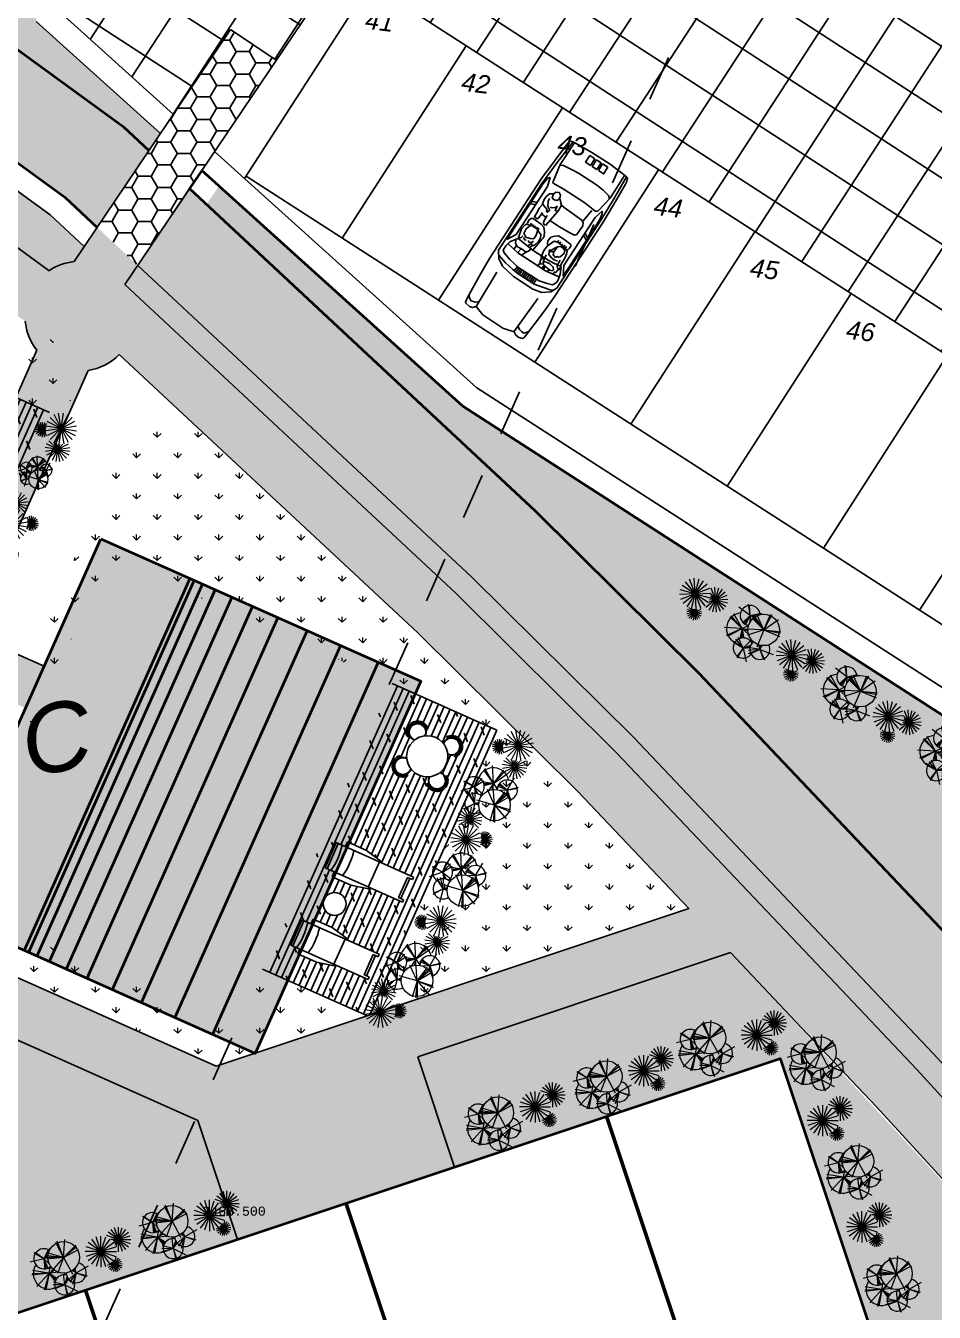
# Model space of a CAD drawing. Header units: millimetres. Extents: x 525387 to 527545, y 2235066 to 2235448.
# Drawn here: x 525604.79 to 525624.64, y 2235123.06 to 2235151.17 of the extents above; entities that cross this region are included whole.
import ezdxf
from ezdxf.enums import TextEntityAlignment as Align

# ---------------------------------------------------------------- set-up
doc = ezdxf.new("R2010")
doc.units = ezdxf.units.MM
doc.set_wipeout_variables(frame=1)
doc.linetypes.add('JIS_02_1.0', pattern=[2, 1, -1])
for name, color, linetype in [('auxiliar', 6, 'Continuous'), ('COTAS', 2, 'Continuous'), ('EJES', 1, 'Continuous'), ('muebles', 2, 'Continuous'), ('pie de plano', 7, 'Continuous'), ('PISOS', 7, 'Continuous')]:
    doc.layers.add(name, color=color, linetype=linetype)
doc.layers.add('jardin', color=72, linetype='Continuous', lineweight=5)
doc.layers.add('muro', color=5, linetype='Continuous', lineweight=35)
doc.styles.add('ARIAL', font='ariali.ttf')
doc.styles.add('MONOTXT4', font='monotxt4.shx')
pattern_1 = [(90, (-1981.939, -359.22754), (-0.449012806, 0.449012806), [0.1190625, -0.778963112]), (45, (-1981.939, -359.22754), (-0.44901280605, 0.44901280605), [0.1190625, -0.5159375]), (135, (-1981.939, -359.22754), (-0.44901280605, -0.44901280605), [0.1190625, -0.5159375])]

# ---------------------------------------------------------------- blocks, each defined once
blk = doc.blocks.new('Arbo-p12')
at = {"color": 0, "linetype": 'ByBlock', "lineweight": 0}
for p, q in [((-0.099, 0.183), (-0.136, 0.494)), ((-0.099, 0.183), (-0.107, 0.489)), ((-0.099, 0.183), (-0.046, 0.487)), ((0.165, 0.278), (0.101, 0.528)), ((-0.099, 0.183), (-0.404, 0.271)), ((-0.099, 0.183), (-0.398, 0.239)), ((-0.099, 0.183), (-0.34, 0.405)), ((0.165, 0.278), (-0.029, 0.259)), ((0.165, 0.278), (-0.023, 0.235)), ((0.165, 0.278), (-0.016, 0.202)), ((0.165, 0.278), (0.075, 0.181)), ((0.165, 0.278), (0.273, 0.459)), ((0.165, 0.278), (0.277, 0.438)), ((0.165, 0.278), (0.203, 0.206)), ((0.165, 0.278), (0.233, 0.203)), ((0.165, 0.278), (0.357, 0.157)), ((0.165, 0.278), (0.344, 0.185)), ((-0.307, -0.102), (-0.381, 0.085)), ((-0.307, -0.102), (-0.373, 0.116)), ((-0.307, -0.102), (-0.31, 0.107)), ((-0.307, -0.102), (-0.258, 0.101)), ((-0.099, 0.183), (-0.249, 0.072)), ((-0.099, 0.183), (-0.218, 0.058)), ((-0.099, 0.183), (-0.203, 0.049)), ((-0.099, 0.183), (-0.19, 0.039)), ((0.191, -0.081), (-0.1, 0.03)), ((-0.099, 0.183), (0.034, 0.159)), ((-0.099, 0.183), (-0.072, 0.032)), ((-0.099, 0.183), (-0.042, 0.086)), ((0.191, -0.081), (-0.066, 0.146)), ((0.191, -0.081), (0.158, 0.226)), ((0.191, -0.081), (0.189, 0.218)), ((0.191, -0.081), (0.272, 0.215)), ((0.191, -0.081), (0.219, 0.213)), ((0.191, -0.081), (0.46, 0.06)), ((0.191, -0.081), (0.485, 0.038)), ((-0.307, -0.102), (-0.507, -0.167)), ((-0.307, -0.102), (-0.497, -0.149)), ((-0.307, -0.102), (-0.423, -0.333)), ((-0.307, -0.102), (-0.112, -0.081)), ((-0.307, -0.102), (-0.168, -0.147)), ((-0.307, -0.102), (-0.193, -0.162)), ((-0.307, -0.102), (-0.207, -0.173)), ((-0.087, -0.312), (-0.262, -0.198)), ((-0.087, -0.312), (-0.228, -0.157)), ((0.191, -0.081), (-0.105, -0.242)), ((0.191, -0.081), (0.338, -0.353)), ((0.191, -0.081), (0.388, -0.317)), ((0.191, -0.081), (0.413, -0.303)), ((0.191, -0.081), (0.518, -0.106)), ((-0.087, -0.312), (-0.304, -0.244)), ((-0.087, -0.312), (-0.284, -0.268)), ((-0.087, -0.312), (-0.154, -0.495)), ((-0.087, -0.312), (-0.145, -0.514)), ((-0.087, -0.312), (-0.049, -0.239)), ((-0.087, -0.312), (-0.029, -0.266)), ((-0.087, -0.312), (-0.02, -0.276)), ((-0.087, -0.312), (-0.013, -0.284)), ((-0.087, -0.312), (0.039, -0.536))]:
    blk.add_line(p, q, dxfattribs=at)
blk.add_circle((0.191, -0.081), 0.287, dxfattribs=at)
for centre, radius, start, end in [((-0.099, 0.183), 0.287, 57.4904, 202.572), ((0.165, 0.278), 0.183, 326.1895, 222.0248), ((-0.307, -0.102), 0.183, 350.2838, 282.3951), ((-0.087, -0.312), 0.183, 91.4437, 347.7435), ((-0.099, 0.183), 0.287, 265.0692, 270.8898)]:
    blk.add_arc(centre, radius, start, end, dxfattribs=at)
blk = doc.blocks.new('Arbo-p11')
at = {"color": 0, "linetype": 'ByBlock', "lineweight": 0}
for p, q in [((-0.037, 0.165), (-0.327, 0.259)), ((-0.037, 0.164), (-0.284, 0.344)), ((-0.038, 0.163), (-0.217, 0.41)), ((-0.038, 0.163), (-0.133, 0.453)), ((-0.042, 0.164), (0.205, 0.344)), ((-0.042, 0.165), (0.248, 0.259)), ((-0.041, 0.163), (0.138, 0.41)), ((-0.04, 0.163), (0.054, 0.453)), ((-0.039, 0.163), (-0.039, 0.468)), ((-0.284, -0.107), (-0.346, 0.025)), ((-0.036, 0.166), (-0.342, 0.166)), ((-0.037, 0.167), (-0.327, 0.072)), ((-0.284, -0.108), (-0.302, 0.037)), ((-0.037, 0.168), (-0.284, -0.012)), ((-0.038, 0.168), (-0.217, -0.079)), ((-0.038, 0.169), (-0.133, -0.122)), ((-0.043, 0.166), (0.263, 0.166)), ((-0.042, 0.168), (0.205, -0.012)), ((-0.042, 0.167), (0.248, 0.072)), ((-0.041, 0.168), (0.138, -0.079)), ((-0.04, 0.169), (0.054, -0.122)), ((-0.039, 0.169), (-0.039, -0.136)), ((0.195, -0.175), (0.338, 0.022)), ((0.196, -0.175), (0.271, 0.056)), ((-0.283, -0.106), (-0.428, -0.124)), ((-0.283, -0.106), (-0.426, -0.079)), ((-0.283, -0.105), (-0.415, -0.167)), ((-0.283, -0.107), (-0.411, -0.036)), ((-0.283, -0.105), (-0.39, -0.205)), ((-0.283, -0.107), (-0.383, -0.001)), ((-0.284, -0.105), (-0.354, -0.233)), ((-0.284, -0.105), (-0.312, -0.248)), ((-0.286, -0.107), (-0.221, -0.077)), ((-0.286, -0.106), (-0.197, -0.095)), ((-0.286, -0.105), (-0.158, -0.176)), ((-0.286, -0.106), (-0.142, -0.133)), ((-0.285, -0.108), (-0.267, -0.015)), ((-0.285, -0.107), (-0.25, -0.044)), ((-0.285, -0.107), (-0.237, -0.061)), ((-0.285, -0.105), (-0.223, -0.237)), ((-0.285, -0.105), (-0.185, -0.212)), ((-0.284, -0.105), (-0.266, -0.25)), ((0.199, -0.173), (-0.044, -0.173)), ((0.199, -0.172), (-0.032, -0.247)), ((0.199, -0.172), (0.002, -0.315)), ((0.199, -0.174), (0.049, -0.125)), ((0.198, -0.171), (0.055, -0.368)), ((0.199, -0.175), (0.101, -0.104)), ((0.198, -0.171), (0.122, -0.402)), ((0.198, -0.175), (0.133, -0.085)), ((0.198, -0.175), (0.161, -0.063)), ((0.194, -0.174), (0.426, -0.099)), ((0.194, -0.172), (0.426, -0.247)), ((0.194, -0.173), (0.437, -0.173)), ((0.195, -0.175), (0.391, -0.032)), ((0.195, -0.171), (0.338, -0.368)), ((0.195, -0.172), (0.391, -0.315)), ((0.196, -0.171), (0.271, -0.402)), ((0.197, -0.176), (0.197, -0.026)), ((0.197, -0.171), (0.197, -0.414))]:
    blk.add_line(p, q, dxfattribs=at)
blk = doc.blocks.new('Chde02pl')
at = {"color": 0, "linetype": 'ByBlock'}
for points in [[(-0.074, 0.573), (-0.023, 0.65), (-0.023, 0.743), (-0.049, 0.828), (-0.099, 0.851), (-0.491, 0.882), (-0.94, 0.913), (-1.332, 0.928), (-3.453, 0.928), (-4.067, 0.911), (-4.555, 0.887), (-4.622, 0.878), (-4.69, 0.853), (-4.717, 0.787), (-4.751, 0.308), (-4.751, -0.221), (-4.724, -0.726), (-4.71, -0.767), (-4.69, -0.809), (-4.622, -0.834), (-3.552, -0.9), (-1.236, -0.9), (-0.819, -0.883), (-0.155, -0.835), (-0.03, -0.811), (-0.016, -0.787), (0.003, -0.674), (-0.016, -0.594), (-0.056, -0.562), (-0.082, -0.53), (-0.049, -0.441), (-0.003, -0.289), (0.003, 0.289), (-0.043, 0.466)], [(-1.853, 0.829), (-3.473, 0.829), (-3.638, 0.806), (-3.689, 0.767), (-3.473, 0.705), (-2.082, 0.705)], [(-2.426, 0.391), (-2.373, 0.327), (-2.225, 0.318), (-2.158, 0.35), (-2.136, 0.432), (-2.177, 0.461), (-2.177, 0.491), (-2.208, 0.517), (-2.328, 0.552), (-2.399, 0.529), (-2.421, 0.476)], [(-2.17, -0.386), (-2.184, -0.336), (-2.219, -0.276), (-2.265, -0.258), (-2.329, -0.261), (-2.426, -0.286), (-2.469, -0.311), (-2.469, -0.425), (-2.469, -0.486), (-2.423, -0.514), (-2.329, -0.546), (-2.201, -0.528), (-2.155, -0.432)], [(-1.853, -0.8), (-3.473, -0.8), (-3.638, -0.777), (-3.689, -0.739), (-3.473, -0.676), (-2.082, -0.676)]]:
    blk.add_lwpolyline(points, close=True, dxfattribs=at)
for points in [[(-4.721, -0.697), (-4.086, -0.704), (-3.646, -0.624), (-3.617, -0.61), (-3.617, -0.552), (-3.634, -0.32), (-3.634, 0.304), (-3.605, 0.565), (-3.605, 0.644), (-3.646, 0.681), (-4.062, 0.76), (-4.715, 0.753)], [(-4.709, -0.74), (-4.05, -0.798), (-3.611, -0.82), (-3.456, -0.827), (-1.525, -0.827), (-1.364, -0.712), (-1.256, -0.539), (-1.188, -0.177), (-1.188, 0.39), (-1.236, 0.612), (-1.37, 0.785), (-1.525, 0.859), (-3.519, 0.859), (-4.08, 0.842), (-4.694, 0.815)], [(-4.044, 0.753), (-4.092, 0.688), (-4.133, 0.514), (-4.151, 0.304), (-4.151, -0.218), (-4.139, -0.392), (-4.109, -0.624), (-4.068, -0.704)], [(-3.016, 0.713), (-2.959, 0.821)], [(-2.946, 0.72), (-2.895, 0.821)], [(-2.038, 0.636), (-2.122, 0.631), (-2.237, 0.628), (-2.349, 0.61), (-2.416, 0.581), (-2.442, 0.537), (-2.473, 0.278), (-2.445, 0.19), (-2.356, 0.149), (-2.263, 0.114), (-2.117, 0.1), (-1.952, 0.134), (-1.936, 0.158), (-1.943, 0.225), (-2.062, 0.202)], [(-2.139, 0.561), (-1.988, 0.569), (-1.943, 0.607), (-1.938, 0.666), (-1.991, 0.66)], [(-2.024, -0.591), (-1.846, -0.708), (-1.713, -0.739), (-1.586, -0.731), (-1.554, -0.676), (-1.491, -0.475), (-1.44, -0.18), (-1.44, 0.402), (-1.491, 0.604), (-1.535, 0.728), (-1.58, 0.759), (-1.643, 0.782), (-1.732, 0.775), (-1.853, 0.744), (-2.024, 0.666), (-1.999, 0.472), (-1.98, 0.317), (-1.98, -0.118), (-1.999, -0.327), (-2.031, -0.591)], [(-1.921, 0.642), (-1.84, 0.639), (-1.821, 0.628), (-1.828, 0.59)], [(-1.785, 0.752), (-1.727, 0.404), (-1.727, -0.402), (-1.785, -0.718)], [(-1.434, -0.754), (-1.364, -0.514), (-1.325, -0.281), (-1.306, -0.118), (-1.306, 0.348), (-1.357, 0.557), (-1.414, 0.775), (-1.446, 0.821)], [(-0.233, 0.578), (-0.188, 0.65), (-0.174, 0.715), (-0.174, 0.787), (-0.22, 0.827), (-0.273, 0.859)], [(-3.247, 0.507), (-3.569, 0.552)], [(-2.809, -0.173), (-2.809, 0.107), (-2.825, 0.391), (-2.84, 0.52), (-2.882, 0.565), (-3.136, 0.565), (-3.21, 0.533), (-3.241, 0.475), (-3.268, -0.054), (-3.278, -0.144)], [(-2.437, 0.558), (-2.464, 0.581), (-2.509, 0.595), (-2.567, 0.59), (-2.595, 0.569), (-2.615, 0.353), (-2.615, 0.202), (-2.555, 0.137), (-2.483, 0.067), (-2.373, 0.056), (-2.309, 0.079), (-2.284, 0.114)], [(-2.471, 0.327), (-2.519, 0.333)], [(-2.461, 0.389), (-2.509, 0.394)], [(-2.454, 0.45), (-2.502, 0.455)], [(-2.449, 0.502), (-2.497, 0.508)], [(-2.361, 0.321), (-2.213, 0.237), (-2.184, 0.251), (-2.215, 0.292), (-2.215, 0.318)], [(-2.218, 0.204), (-2.105, 0.257), (-2.07, 0.356), (-2.067, 0.435), (-2.086, 0.517)], [(-1.828, 0.546), (-1.862, 0.549), (-1.902, 0.508), (-1.926, 0.397), (-1.921, 0.324), (-1.905, 0.266), (-1.874, 0.242), (-1.84, 0.26), (-1.821, 0.301), (-1.802, 0.484), (-1.824, 0.543)], [(-1.725, 0.35), (-1.818, 0.327)], [(-1.807, 0.595), (-1.76, 0.603)], [(-1.736, 0.461), (-1.799, 0.45), (-1.732, 0.438)], [(-1.435, 0.329), (-1.328, 0.329)], [(-0.069, 0.562), (-1.062, 0.611)], [(-4.662, 0.304), (-4.662, 0.151)], [(-4.471, 0.151), (-4.471, 0.304), (-4.662, 0.304)], [(-4.471, 0.151), (-4.662, 0.151)], [(-4.471, 0.108), (-4.662, 0.108)], [(-4.662, 0.108), (-4.662, -0.03)], [(-4.471, -0.03), (-4.471, 0.108)], [(-2.473, 0.266), (-2.521, 0.272)], [(-1.936, 0.155), (-1.852, 0.164), (-1.804, 0.207), (-1.831, 0.263), (-1.874, 0.237), (-1.919, 0.234), (-1.945, 0.213)], [(-1.821, 0.305), (-1.727, 0.296)], [(-1.728, 0.184), (-1.818, 0.19)], [(-1.435, 0.278), (-1.328, 0.278)], [(-1.435, 0.227), (-1.328, 0.227)], [(-1.435, 0.176), (-1.328, 0.176)], [(-1.435, 0.125), (-1.328, 0.125)], [(-1.435, 0.074), (-1.328, 0.074)], [(-1.435, 0.023), (-1.328, 0.023)], [(-4.471, -0.03), (-4.662, -0.03)], [(-4.471, -0.073), (-4.662, -0.073)], [(-4.662, -0.073), (-4.662, -0.218), (-4.471, -0.218), (-4.471, -0.073)], [(-3.4, -0.447), (-3.31, -0.428), (-3.289, -0.376), (-3.31, -0.299), (-3.358, -0.273), (-3.421, -0.273), (-3.468, -0.293), (-3.505, -0.357), (-3.468, -0.428), (-3.395, -0.447)], [(-3.4, -0.46), (-3.347, -0.537), (-3.252, -0.563), (-3.162, -0.563), (-3.051, -0.544), (-3.025, -0.454), (-2.999, -0.376), (-2.951, -0.363), (-2.941, -0.338), (-3.014, -0.312), (-3.041, -0.331), (-3.041, -0.357), (-3.083, -0.408), (-3.173, -0.46), (-3.257, -0.473)], [(-2.65, -0.196), (-2.914, -0.157), (-3.057, -0.138), (-3.131, -0.131), (-3.278, -0.144), (-3.336, -0.209), (-3.379, -0.247)], [(-3.099, -0.144), (-3.083, -0.202), (-3.194, -0.209), (-3.146, -0.241), (-3.099, -0.299), (-3.088, -0.338)], [(-2.877, -0.293), (-2.719, -0.286), (-2.666, -0.26), (-2.645, -0.209)], [(-2.835, -0.421), (-2.821, -0.29)], [(-1.98, -0.13), (-2.298, -0.088), (-2.364, -0.08), (-2.414, -0.084), (-2.51, -0.137), (-2.597, -0.208), (-2.623, -0.301), (-2.632, -0.546), (-2.603, -0.585), (-2.551, -0.606), (-2.452, -0.595)], [(-2.466, -0.293), (-2.508, -0.293)], [(-2.449, -0.286), (-2.402, -0.173), (-2.333, -0.13), (-2.236, -0.127), (-2.117, -0.162), (-2.07, -0.19), (-2.076, -0.223), (-2.117, -0.251), (-2.172, -0.237)], [(-2.12, -0.35), (-2.091, -0.301), (-2.123, -0.272)], [(-2.097, -0.24), (-2.015, -0.29)], [(-2.062, -0.201), (-1.989, -0.23)], [(-1.96, -0.603), (-1.887, -0.567), (-1.85, -0.486), (-1.855, -0.379), (-1.852, -0.233), (-1.919, -0.198), (-1.972, -0.194)], [(-1.85, -0.247), (-1.745, -0.279), (-1.727, -0.276)], [(-1.435, -0.027), (-1.328, -0.027)], [(-1.435, -0.078), (-1.328, -0.078)], [(-1.435, -0.129), (-1.328, -0.129)], [(-1.435, -0.18), (-1.328, -0.18)], [(-1.435, -0.231), (-1.328, -0.231)], [(-3.03, -0.537), (-2.93, -0.55), (-2.793, -0.544), (-2.682, -0.537), (-2.682, -0.454), (-2.724, -0.434), (-2.877, -0.428)], [(-2.47, -0.397), (-2.513, -0.397)], [(-2.47, -0.451), (-2.513, -0.451)], [(-2.468, -0.34), (-2.511, -0.34)], [(-2.468, -0.511), (-2.511, -0.511)], [(-2.449, -0.51), (-2.44, -0.589), (-2.396, -0.624), (-2.263, -0.642), (-2.05, -0.589), (-2.074, -0.532), (-2.143, -0.524)], [(-2.114, -0.486), (-2.082, -0.428), (-2.097, -0.393)], [(-1.861, -0.521), (-1.759, -0.524), (-1.749, -0.524)], [(-1.852, -0.382), (-1.727, -0.405)], [(-0.082, -0.538), (-1.062, -0.57)], [(-0.233, -0.835), (-0.168, -0.787), (-0.135, -0.715), (-0.168, -0.61), (-0.227, -0.546)], [(-3.009, -0.684), (-2.965, -0.785)], [(-2.94, -0.684), (-2.895, -0.785)]]:
    blk.add_lwpolyline(points, dxfattribs=at)

msp = doc.modelspace()

# ---------------------------------------------------------------- hatches: boundary and pattern name
h = msp.add_hatch(color=21)
h.dxf.hatch_style = 1
h.paths.add_polyline_path([(525602.809, 2235131.83), (525609.792, 2235128.721), (525609.8, 2235128.724), (525613.417, 2235136.85), (525606.429, 2235139.96)])
at = {"layer": 'auxiliar'}
h = msp.add_hatch(color=8, dxfattribs=at)
h.dxf.hatch_style = 1
h.set_gradient(color1=(0, 127, 255), color2=(0, 255, 255), name='INVCURVED')
h.paths.add_polyline_path([(525575.306, 2235161.09), (525574.674, 2235159.17), (525591.399, 2235156.278), (525596.577, 2235154.025), (525605.642, 2235147.419), (525606.348, 2235146.761), (525607.48, 2235148.44), (525606.918, 2235148.964), (525597.576, 2235155.771), (525591.977, 2235158.207)])
h.paths.add_polyline_path([(525575.306, 2235161.09), (525574.61, 2235161.211), (525571.098, 2235160.372), (525573.509, 2235158.892), (525574.674, 2235159.17)])
at = {"layer": 'jardin'}
h = msp.add_hatch(dxfattribs=at)
h.set_pattern_fill('GRASS', color=72, scale=0.025)
h.set_pattern_definition([(90, (194.1935, -170.2468), (-0.449012806, 0.449012806), [0.1190625, -0.778963112]), (45, (194.1935, -170.2468), (-0.44901280605, 0.44901280605), [0.1190625, -0.5159375]), (135, (194.1935, -170.2468), (-0.44901280605, -0.44901280605), [0.1190625, -0.5159375])])
edge = h.paths.add_edge_path()
edge.add_line((525533.572, 2235116.835), (525533.9, 2235117.647))
edge.add_line((525533.9, 2235117.647), (525531.906, 2235118.452))
edge.add_line((525531.906, 2235118.452), (525534.154, 2235124.015))
edge.add_line((525534.154, 2235124.015), (525536.194, 2235123.191))
edge.add_line((525536.194, 2235123.191), (525536.563, 2235124.105))
edge.add_line((525536.563, 2235124.105), (525545.166, 2235120.747))
edge.add_line((525545.166, 2235120.747), (525547.35, 2235126.748))
edge.add_line((525547.35, 2235126.748), (525544.731, 2235124.94))
edge.add_line((525544.731, 2235124.94), (525543.278, 2235124.564))
edge.add_line((525543.278, 2235124.564), (525541.149, 2235125.015))
edge.add_line((525541.149, 2235125.015), (525539.94, 2235125.668))
edge.add_line((525539.94, 2235125.668), (525538.211, 2235127.925))
edge.add_line((525538.211, 2235127.925), (525537.374, 2235129.48))
edge.add_line((525537.374, 2235129.48), (525537.829, 2235130.967))
edge.add_line((525537.829, 2235130.967), (525538.562, 2235132.88))
edge.add_line((525538.562, 2235132.88), (525539.683, 2235133.683))
edge.add_line((525539.683, 2235133.683), (525542.158, 2235133.453))
edge.add_line((525542.158, 2235133.453), (525543.063, 2235133.323))
edge.add_line((525543.063, 2235133.323), (525544.238, 2235133.47))
edge.add_line((525544.238, 2235133.47), (525545.239, 2235132.863))
edge.add_line((525545.239, 2235132.863), (525545.4, 2235132.515))
edge.add_line((525545.4, 2235132.515), (525546.351, 2235132.293))
edge.add_line((525546.351, 2235132.293), (525547.6, 2235131.642))
edge.add_line((525547.6, 2235131.642), (525548.504, 2235129.921))
edge.add_line((525548.504, 2235129.921), (525549.449, 2235132.519))
edge.add_line((525549.449, 2235132.519), (525547.034, 2235134.148))
edge.add_arc((525553.401, 2235142.034), 10.135, 170.2845, 231.0837, ccw=False)
edge.add_line((525543.411, 2235143.745), (525550.021, 2235160.17))
edge.add_arc((525555.83, 2235157.681), 6.32, 80.3819, 156.8009, ccw=False)
edge.add_line((525556.886, 2235163.912), (525568.066, 2235162.234))
edge.add_line((525568.066, 2235162.234), (525571.101, 2235160.371))
edge.add_line((525571.101, 2235160.371), (525574.61, 2235161.208))
edge.add_line((525574.61, 2235161.208), (525591.977, 2235158.205))
edge.add_line((525591.977, 2235158.205), (525597.576, 2235155.769))
edge.add_line((525597.576, 2235155.769), (525606.918, 2235148.962))
edge.add_line((525606.918, 2235148.962), (525607.48, 2235148.438))
edge.add_line((525607.48, 2235148.438), (525607.731, 2235148.81))
edge.add_line((525607.731, 2235148.81), (525605.017, 2235151.256))
edge.add_line((525605.017, 2235151.256), (525606.157, 2235160.241))
edge.add_line((525606.157, 2235160.241), (525587.956, 2235162.551))
edge.add_line((525587.956, 2235162.551), (525576.383, 2235164.02))
edge.add_line((525576.383, 2235164.02), (525549.933, 2235167.989))
edge.add_line((525549.933, 2235167.989), (525525.945, 2235108.378))
edge.add_line((525525.945, 2235108.378), (525533.227, 2235106.904))
edge.add_arc((525533.827, 2235117.432), 10.545, 266.7354, 327.7677)
edge.add_arc((525538.862, 2235116.27), 5.917, 311.0411, 382.0561)
edge.add_line((525544.346, 2235118.492), (525544.756, 2235119.619))
edge.add_line((525544.756, 2235119.619), (525540.306, 2235121.356))
edge.add_line((525540.306, 2235121.356), (525538.118, 2235115.942))
edge.add_line((525538.118, 2235115.942), (525535.221, 2235117.113))
edge.add_line((525535.221, 2235117.113), (525534.921, 2235116.371))
edge.add_line((525534.921, 2235116.371), (525534.185, 2235116.058))
edge.add_arc((525532.324, 2235115.206), 2.047, -100.1078, 24.6049, ccw=False)
edge.add_line((525531.965, 2235113.191), (525531.564, 2235112.198))
edge.add_arc((525530.709, 2235111.218), 1.3, -272.9179, 48.9179, ccw=False)
edge.add_line((525530.775, 2235112.516), (525531.177, 2235113.51))
edge.add_arc((525532.322, 2235115.21), 2.05, 52.4373, 236.0348, ccw=False)
h.paths.add_polyline_path([(525537.138, 2235126.862), (525536.482, 2235125.239), (525534.906, 2235125.876), (525535.561, 2235127.498)], flags=16)
h = msp.add_hatch(dxfattribs=at)
h.set_pattern_fill('GRASS', color=72, scale=0.02)
h.set_pattern_definition([(90, (-1161.57987, -217.22754), (-0.3592102448, 0.3592102448), [0.09525, -0.6231704896]), (45, (-1161.57987, -217.22754), (-0.35921024484, 0.35921024484), [0.09525, -0.41275]), (135, (-1161.57987, -217.22754), (-0.35921024484, -0.35921024484), [0.09525, -0.41275])])
h.paths.add_polyline_path([(525574.696, 2235158.658), (525574.115, 2235158.52), (525575.183, 2235157.864), (525591.053, 2235155.12), (525594.712, 2235153.527), (525604.7, 2235146.25), (525605.574, 2235145.613), (525606.065, 2235146.342), (525605.324, 2235147.033), (525596.327, 2235153.588), (525591.255, 2235155.795)])
h = msp.add_hatch(dxfattribs=at)
h.set_pattern_fill('GRASS', color=72, scale=0.025)
h.set_pattern_definition([(90, (2.6696, -142.0792), (-0.449012806, 0.449012806), [0.1190625, -0.778963112]), (45, (2.6696, -142.0792), (-0.44901280605, 0.44901280605), [0.1190625, -0.5159375]), (135, (2.6696, -142.0792), (-0.44901280605, -0.44901280605), [0.1190625, -0.5159375])])
h.paths.add_polyline_path([(525596.091, 2235151.038), (525593.994, 2235146.328), (525596.278, 2235145.311), (525597.398, 2235147.827), (525603.611, 2235145.061), (525603.021, 2235143.736), (525605.305, 2235142.72), (525605.865, 2235142.527), (525605.489, 2235144.191)])
h = msp.add_hatch(dxfattribs=at)
h.set_pattern_fill('GRASS', color=72, scale=0.025)
h.set_pattern_definition([(90, (-1981.939, -359.22754), (-0.449012806, 0.449012806), [0.1190625, -0.778963112]), (45, (-1981.939, -359.22754), (-0.44901280605, 0.44901280605), [0.1190625, -0.5159375]), (135, (-1981.939, -359.22754), (-0.44901280605, -0.44901280605), [0.1190625, -0.5159375])])
h.paths.add_polyline_path([(525616.847, 2235134.438), (525613.351, 2235137.903), (525608.602, 2235142.333), (525607.103, 2235142.333), (525604.869, 2235137.316), (525605.463, 2235137.052), (525606.581, 2235139.564), (525615.077, 2235135.781), (525612.291, 2235129.524), (525609.961, 2235130.561), (525609.371, 2235129.236), (525603.205, 2235131.982), (525605.056, 2235136.138), (525604.463, 2235136.403), (525603.749, 2235134.8), (525602.972, 2235135.146), (525602.233, 2235133.487), (525601.468, 2235131.768), (525608.948, 2235128.44), (525619.271, 2235131.88)])
at = {"layer": 'PISOS'}
h = msp.add_hatch(dxfattribs=at)
h.set_pattern_fill('ANSI37', color=9, scale=0.38, angle=12)
h.set_pattern_definition([(57, (-1409.0521, -359.2275), (-1.0118560402, 0.65710699575), []), (147, (-1409.0521, -359.2275), (-0.65710699575, -1.0118560402), [])])
h.paths.add_polyline_path([(525611.847, 2235159.518), (525606.653, 2235160.178), (525605.546, 2235151.455), (525608.014, 2235149.231), (525609.265, 2235151.086), (525610.26, 2235150.415), (525611.671, 2235152.507), (525643.835, 2235131.776), (525645.529, 2235130.685), (525645.767, 2235137.668)])
h.paths.add_polyline_path([(525645.427, 2235131.765), (525645.427, 2235138.204), (525643.249, 2235138.204), (525643.249, 2235131.765)], flags=16)
h = msp.add_hatch(dxfattribs=at)
h.set_pattern_fill('HONEY', color=9, scale=0.09)
h.set_pattern_definition([(0, (-1123.5892, -216.62336), (0.428625, 0.24746675805), [0.28575, -0.5715]), (120, (-1123.5892, -216.62336), (-0.428624999063, 0.247466759672), [0.28575, -0.5715]), (60, (-1123.5892, -216.62336), (9.37e-10, 0.494933517722), [-0.5715, 0.28575])])
h.paths.add_polyline_path([(525609.265, 2235151.086), (525606.348, 2235146.761), (525607.236, 2235145.932), (525610.26, 2235150.415)])
at = {"layer": 'PISOS', "linetype": 'Continuous', "lineweight": -3}
h = msp.add_hatch(dxfattribs=at)
h.set_pattern_fill('DOLMIT', color=30, scale=0.022, angle=66)
h.set_pattern_definition([(66, (125.91204, -144.46895), (-0.127622300433, 0.056821109038), []), (111, (125.91204, -144.46895), (-0.3688865675, -0.14160228627), [0.19756563466, -0.39513126933])])
h.paths.add_polyline_path([(525605.305, 2235142.72), (525603.021, 2235143.736), (525600.235, 2235137.479), (525602.518, 2235136.462)])
h.paths.add_polyline_path([(525602.777, 2235139.857), (525602.764, 2235139.829), (525603.489, 2235139.507), (525603.464, 2235139.451), (525603.357, 2235139.499), (525603.161, 2235139.06), (525603.269, 2235139.012), (525603.244, 2235138.956), (525602.519, 2235139.279), (525602.507, 2235139.251), (525602.12, 2235139.332), (525601.706, 2235139.515), (525601.753, 2235139.62), (525601.554, 2235139.709), (525601.799, 2235140.259), (525601.998, 2235140.17), (525602.045, 2235140.275), (525602.458, 2235140.091)], flags=16)
h.paths.add_polyline_path([(525603.185, 2235142.16), (525603.196, 2235142.133, 1.085702), (525603.354, 2235141.743), (525603.364, 2235141.717, -1.075009)], flags=16)
h.paths.add_polyline_path([(525603.774, 2235141.543), (525603.8, 2235141.554, 1.085702), (525604.19, 2235141.711), (525604.217, 2235141.722, -1.075009)], flags=16)
h.paths.add_polyline_path([(525603.34, 2235142.106, -0.022196), (525603.338, 2235142.146, -0.226671), (525603.505, 2235142.496, -2.53639), (525603.748, 2235142.594, -0.250125), (525604.138, 2235142.428, -2.53639), (525604.236, 2235142.186, -0.022196), (525604.238, 2235142.146, -0.226671), (525604.071, 2235141.796, -2.53639), (525603.828, 2235141.698, -0.250125), (525603.438, 2235141.863, -2.53639)], flags=16)
h.paths.add_polyline_path([(525603.359, 2235142.569, -1.075009), (525603.802, 2235142.749), (525603.776, 2235142.738, 1.085702), (525603.386, 2235142.58)], flags=16)
h.paths.add_polyline_path([(525604.391, 2235142.131), (525604.38, 2235142.158, 1.085702), (525604.222, 2235142.548), (525604.212, 2235142.575, -1.075009)], flags=16)
h.paths.add_polyline_path([(525602.014, 2235138.921, -1), (525601.514, 2235138.921, -1)], flags=16)
h.paths.add_polyline_path([(525601.708, 2235138.405), (525602.027, 2235138.171), (525602.014, 2235138.143), (525602.739, 2235137.821), (525602.714, 2235137.765), (525602.607, 2235137.813), (525602.411, 2235137.374), (525602.519, 2235137.326), (525602.494, 2235137.271), (525601.769, 2235137.593), (525601.757, 2235137.565), (525601.37, 2235137.646), (525600.956, 2235137.83), (525601.003, 2235137.934), (525600.804, 2235138.023), (525601.049, 2235138.573), (525601.248, 2235138.485), (525601.295, 2235138.59)], flags=16)
h = msp.add_hatch(dxfattribs=at)
h.set_pattern_fill('DOLMIT', color=30, scale=0.022, angle=66)
h.set_pattern_definition([(66, (135.68452, -151.40704), (-0.127622300433, 0.056821109038), []), (111, (135.6845, -151.40704), (-0.3688865675, -0.14160228627), [0.19756563466, -0.39513126933])])
h.paths.add_polyline_path([(525615.077, 2235135.782), (525612.793, 2235136.798), (525610.007, 2235130.54), (525612.291, 2235129.524)])
h.paths.add_polyline_path([(525612.549, 2235132.919), (525612.537, 2235132.891), (525613.261, 2235132.569), (525613.237, 2235132.513), (525613.129, 2235132.561), (525612.934, 2235132.122), (525613.041, 2235132.074), (525613.016, 2235132.018), (525612.292, 2235132.341), (525612.279, 2235132.313), (525611.892, 2235132.394), (525611.479, 2235132.577), (525611.525, 2235132.682), (525611.326, 2235132.771), (525611.571, 2235133.321), (525611.77, 2235133.232), (525611.817, 2235133.337), (525612.23, 2235133.153)], flags=16)
h.paths.add_polyline_path([(525612.958, 2235135.222), (525612.969, 2235135.195, 1.085702), (525613.126, 2235134.805), (525613.137, 2235134.779, -1.075009)], flags=16)
h.paths.add_polyline_path([(525613.546, 2235134.605), (525613.573, 2235134.616, 1.085702), (525613.963, 2235134.773), (525613.99, 2235134.784, -1.075009)], flags=16)
h.paths.add_polyline_path([(525613.112, 2235135.168, -0.022196), (525613.11, 2235135.208, -0.226671), (525613.278, 2235135.558, -2.53639), (525613.521, 2235135.656, -0.250125), (525613.911, 2235135.49, -2.53639), (525614.009, 2235135.248, -0.022196), (525614.01, 2235135.208, -0.226671), (525613.843, 2235134.858, -2.53639), (525613.6, 2235134.759, -0.250125), (525613.21, 2235134.925, -2.53639)], flags=16)
h.paths.add_polyline_path([(525613.131, 2235135.631, -1.075009), (525613.575, 2235135.81), (525613.548, 2235135.8, 1.085702), (525613.158, 2235135.642)], flags=16)
h.paths.add_polyline_path([(525614.163, 2235135.193), (525614.152, 2235135.22, 1.085702), (525613.995, 2235135.61), (525613.984, 2235135.637, -1.075009)], flags=16)
h.paths.add_polyline_path([(525611.787, 2235131.983, -1), (525611.287, 2235131.983, -1)], flags=16)
h.paths.add_polyline_path([(525611.48, 2235131.467), (525611.799, 2235131.233), (525611.787, 2235131.205), (525612.511, 2235130.883), (525612.487, 2235130.827), (525612.379, 2235130.875), (525612.184, 2235130.436), (525612.291, 2235130.388), (525612.266, 2235130.333), (525611.542, 2235130.655), (525611.529, 2235130.627), (525611.142, 2235130.708), (525610.729, 2235130.891), (525610.775, 2235130.996), (525610.576, 2235131.085), (525610.821, 2235131.635), (525611.02, 2235131.547), (525611.067, 2235131.651)], flags=16)

# ---------------------------------------------------------------- linework, layer by layer
at = {"layer": 'auxiliar'}
for p, q in [((525594.712, 2235153.527), (525605.298, 2235145.814)), ((525611.665, 2235152.498), (525606.953, 2235145.513)), ((525643.835, 2235131.776), (525611.665, 2235152.498)), ((525612.31, 2235152.083), (525609.57, 2235147.829)), ((525605.017, 2235151.258), (525607.731, 2235148.812)), ((525605.546, 2235151.455), (525608.014, 2235149.231)), ((525605.845, 2235146.015), (525609.265, 2235151.086)), ((525610.26, 2235150.415), (525609.265, 2235151.086)), ((525614.412, 2235150.729), (525611.704, 2235146.526)), ((525616.513, 2235149.375), (525613.806, 2235145.172)), ((525608.914, 2235148.42), (525614.642, 2235143.258)), ((525608.632, 2235148.001), (525614.337, 2235142.859)), ((525618.615, 2235148.022), (525615.907, 2235143.818)), ((525620.717, 2235146.668), (525618.009, 2235142.464)), ((525622.819, 2235145.314), (525620.111, 2235141.111)), ((525605.032, 2235144.076), (525601.373, 2235135.858)), ((525624.92, 2235143.96), (525622.213, 2235139.757)), ((525603.021, 2235143.736), (525605.305, 2235142.72)), ((525606.149, 2235143.635), (525603.59, 2235137.886)), ((525645.285, 2235123.518), (525614.642, 2235143.258)), ((525645.265, 2235122.936), (525614.337, 2235142.859)), ((525627.022, 2235142.606), (525624.314, 2235138.403)), ((525605.189, 2235137.174), (525603.59, 2235137.886)), ((525612.793, 2235136.798), (525615.077, 2235135.782)), ((525615.077, 2235135.782), (525612.307, 2235129.559)), ((525600.46, 2235130.854), (525608.546, 2235127.255)), ((525609.961, 2235130.561), (525612.253, 2235129.541)), ((525621.736, 2235129.278), (525623.374, 2235127.55)), ((525613.354, 2235128.643), (525614.157, 2235126.233)), ((525623.374, 2235127.55), (525627.796, 2235122.712))]:
    msp.add_line(p, q, dxfattribs=at)
for points in [[(525574.696, 2235158.658), (525591.255, 2235155.795), (525596.327, 2235153.588), (525605.324, 2235147.033), (525606.065, 2235146.342)], [(525606.953, 2235145.513), (525614.183, 2235138.768), (525617.705, 2235135.277), (525622.608, 2235130.103)], [(525606.832, 2235143.985), (525613.351, 2235137.903), (525616.847, 2235134.438), (525619.271, 2235131.88), (525608.948, 2235128.44), (525600.966, 2235131.992)], [(525613.354, 2235128.643), (525620.182, 2235130.918), (525621.736, 2235129.278)]]:
    msp.add_lwpolyline(points, dxfattribs=at)
msp.add_lwpolyline([(525622.608, 2235130.103), (525624.252, 2235128.368), (525628.706, 2235123.494, 0.065036), (525630.196, 2235122.066)], format="xyb", dxfattribs=at)
at = {"layer": 'auxiliar', "color": 254, "const_width": 0.08}
for points in [[(525620.639, 2235117.853), (525617.478, 2235127.34)], [(525611.785, 2235125.443), (525614.947, 2235115.956)], [(525609.254, 2235114.059), (525606.093, 2235123.546)]]:
    msp.add_lwpolyline(points, dxfattribs=at)
at = {"layer": 'auxiliar'}
for start, end in [(96.1049, 124.1824), (185.2919, 218.4224), (278.4829, 315.7705)]:
    msp.add_arc((525605.972, 2235144.822), 1.2, start, end, dxfattribs=at)
at = {"layer": 'EJES', "linetype": 'JIS_02_1.0'}
msp.add_line((525612.727, 2235136.773), (525623.358, 2235160.653), dxfattribs=at)
at = {"layer": 'muebles', "lineweight": -3}
for p, q in [((525613.548, 2235135.8), (525613.575, 2235135.81)), ((525613.158, 2235135.642), (525613.131, 2235135.631)), ((525613.995, 2235135.61), (525613.984, 2235135.637)), ((525612.969, 2235135.195), (525612.958, 2235135.222)), ((525614.152, 2235135.22), (525614.163, 2235135.193)), ((525613.126, 2235134.805), (525613.137, 2235134.779)), ((525613.573, 2235134.616), (525613.546, 2235134.605)), ((525613.963, 2235134.773), (525613.99, 2235134.784))]:
    msp.add_line(p, q, dxfattribs=at)
at = {"layer": 'muebles', "color": 6}
for p, q in [((525611.326, 2235132.771), (525611.571, 2235133.321)), ((525611.372, 2235132.75), (525611.617, 2235133.301)), ((525613.261, 2235132.569), (525611.571, 2235133.321)), ((525611.817, 2235133.337), (525611.77, 2235133.232)), ((525612.23, 2235133.153), (525611.817, 2235133.337)), ((525612.549, 2235132.919), (525612.23, 2235133.153)), ((525612.549, 2235132.919), (525612.537, 2235132.891)), ((525613.016, 2235132.018), (525611.326, 2235132.771)), ((525611.479, 2235132.577), (525611.525, 2235132.682)), ((525612.272, 2235132.35), (525612.516, 2235132.9)), ((525611.892, 2235132.394), (525611.479, 2235132.577)), ((525612.279, 2235132.313), (525611.892, 2235132.394)), ((525613.129, 2235132.561), (525612.934, 2235132.122)), ((525613.129, 2235132.561), (525613.237, 2235132.513)), ((525613.261, 2235132.569), (525613.237, 2235132.513)), ((525612.279, 2235132.313), (525612.292, 2235132.341)), ((525612.934, 2235132.122), (525613.041, 2235132.074)), ((525613.016, 2235132.018), (525613.041, 2235132.074)), ((525610.576, 2235131.085), (525610.821, 2235131.635)), ((525610.622, 2235131.065), (525610.867, 2235131.615)), ((525612.511, 2235130.883), (525610.821, 2235131.635)), ((525611.067, 2235131.651), (525611.02, 2235131.547)), ((525611.48, 2235131.467), (525611.067, 2235131.651)), ((525611.799, 2235131.233), (525611.48, 2235131.467)), ((525611.799, 2235131.233), (525611.787, 2235131.205)), ((525612.266, 2235130.333), (525610.576, 2235131.085)), ((525610.729, 2235130.891), (525610.775, 2235130.996)), ((525611.522, 2235130.664), (525611.766, 2235131.214)), ((525611.142, 2235130.708), (525610.729, 2235130.891)), ((525611.529, 2235130.627), (525611.142, 2235130.708)), ((525612.379, 2235130.875), (525612.184, 2235130.436)), ((525612.379, 2235130.875), (525612.487, 2235130.827)), ((525612.511, 2235130.883), (525612.487, 2235130.827)), ((525611.529, 2235130.627), (525611.542, 2235130.655)), ((525612.184, 2235130.436), (525612.291, 2235130.388)), ((525612.266, 2235130.333), (525612.291, 2235130.388))]:
    msp.add_line(p, q, dxfattribs=at)
at = {"layer": 'muebles', "lineweight": -3}
msp.add_circle((525613.56, 2235135.208), 0.45, dxfattribs=at)
at = {"layer": 'muebles', "color": 6}
msp.add_circle((525611.537, 2235131.983), 0.25, dxfattribs=at)
at = {"layer": 'muebles', "lineweight": -3}
for centre, radius, start, end in [((525613.347, 2235135.737), 0.24, 17.8595, 206.1405), ((525613.347, 2235135.737), 0.211, 17.2941, 206.7059), ((525614.09, 2235135.422), 0.24, 287.8595, 116.1405), ((525614.09, 2235135.422), 0.211, 287.2941, 116.7059), ((525613.031, 2235134.994), 0.24, 107.8595, 296.1405), ((525613.031, 2235134.994), 0.211, 107.2941, 296.7059), ((525613.774, 2235134.679), 0.24, 197.8595, 26.1405), ((525613.774, 2235134.679), 0.211, 197.2941, 26.7059)]:
    msp.add_arc(centre, radius, start, end, dxfattribs=at)
at = {"layer": 'muebles', "color": 8, "lineweight": -3}
for centre, radius, start, end in [((525613.347, 2235135.737), 0.192, 335.0348, 248.9652), ((525613.347, 2235135.737), 0.182, 333.222, 250.778), ((525614.09, 2235135.422), 0.192, 245.0348, 158.9652), ((525614.09, 2235135.422), 0.182, 243.222, 160.778), ((525613.031, 2235134.994), 0.192, 65.0348, 338.9652), ((525613.031, 2235134.994), 0.182, 63.222, 340.778), ((525613.774, 2235134.679), 0.192, 155.0348, 68.9652), ((525613.774, 2235134.679), 0.182, 153.222, 70.778)]:
    msp.add_arc(centre, radius, start, end, dxfattribs=at)
at = {"layer": 'muebles', "color": 6}
for centre, radius, start, end in [((525610.265, 2235133.573), 1.468, 324.1595, 347.8405), ((525610.502, 2235133.468), 1.489, 324.3323, 347.6677), ((525609.515, 2235131.887), 1.468, 324.1595, 347.8405), ((525609.751, 2235131.782), 1.489, 324.3323, 347.6677)]:
    msp.add_arc(centre, radius, start, end, dxfattribs=at)
at = {"layer": 'muro'}
msp.add_line((525608.375, 2235139.094), (525604.755, 2235130.963), dxfattribs=at)
at = {"layer": 'muro', "color": 6}
for p, q in [((525608.466, 2235139.053), (525604.846, 2235130.923)), ((525608.649, 2235138.972), (525605.029, 2235130.841)), ((525608.923, 2235138.85), (525605.303, 2235130.719)), ((525609.289, 2235138.687), (525605.669, 2235130.557)), ((525609.745, 2235138.484), (525606.125, 2235130.353)), ((525610.293, 2235138.24), (525606.674, 2235130.109)), ((525610.933, 2235137.955), (525607.313, 2235129.825)), ((525611.664, 2235137.63), (525608.044, 2235129.499)), ((525612.486, 2235137.264), (525608.866, 2235129.133))]:
    msp.add_line(p, q, dxfattribs=at)
at = {"layer": 'muro', "color": 150}
msp.add_lwpolyline([(525533.227, 2235106.907, 0.272783), (525542.747, 2235111.81, 0.320175), (525544.346, 2235118.494), (525550.647, 2235135.813), (525554.026, 2235143.538, 0.118203), (525554.958, 2235150.774), (525560.16, 2235157.762), (525574.61, 2235161.211), (525591.977, 2235158.207), (525597.576, 2235155.771), (525606.918, 2235148.964), (525607.48, 2235148.44)], format="xyb", dxfattribs=at)
msp.add_lwpolyline([(525557.014, 2235150.187), (525561.33, 2235155.985), (525574.674, 2235159.17), (525591.399, 2235156.278), (525596.577, 2235154.025), (525605.642, 2235147.419), (525606.348, 2235146.761)], dxfattribs=at)
at = {"layer": 'muro'}
msp.add_lwpolyline([(525606.429, 2235139.96), (525613.417, 2235136.85), (525609.798, 2235128.718), (525602.809, 2235131.83)], close=True, dxfattribs=at)

# ---------------------------------------------------------------- block references
at = {"layer": 'jardin', "color": 114, "linetype": 'Continuous', "lineweight": 0, "true_color": 0x139b48, "xscale": 1.125, "yscale": 1.125, "zscale": 1.125}
for p, rotation in [((525605.463, 2235142.206), 315.4140059053375), ((525604.595, 2235140.434), 135.4140059053375), ((525619.564, 2235138.64), 39.03565738155755), ((525621.675, 2235137.3), 39.03565738155755), ((525623.786, 2235135.961), 39.03565738155755), ((525615.45, 2235135.28), 315.4140059053375), ((525614.508, 2235133.543), 135.4140059053375), ((525613.757, 2235131.442), 315.4140059053375), ((525612.631, 2235129.786), 135.4140059053375), ((525620.944, 2235129.161), 89.86670692664508), ((525618.475, 2235128.382), 89.86670692664508), ((525616.103, 2235127.592), 89.86670692664508), ((525622.385, 2235127.293), 89.86670692664508), ((525623.242, 2235124.971), 89.86670692664508), ((525606.616, 2235124.431), 89.86670692664508)]:
    msp.add_blockref('Arbo-p11', p, dxfattribs=dict(at, rotation=rotation))
at = {"layer": 'jardin', "linetype": 'Continuous', "lineweight": 0}
for p, xscale, yscale, zscale, rotation in [((525605.006, 2235141.395), 0.7200000000000023, 0.7200000000000023, 0.7200000000000023, 315.4140059053375), ((525604.268, 2235139.552), 0.7200000000000023, 0.7200000000000023, 0.7200000000000023, 315.4140059053375), ((525620.672, 2235137.9), 1.200000000000001, 1.200000000000001, 1.200000000000001, 39.03565738155756), ((525622.783, 2235136.561), 1.200000000000001, 1.200000000000001, 1.200000000000001, 39.03565738155755), ((525624.893, 2235135.221), 1.200000000000001, 1.200000000000001, 1.200000000000001, 39.03565738155755), ((525614.934, 2235134.371), 1.200000000000004, 1.200000000000004, 1.200000000000004, 315.4140059053375), ((525614.242, 2235132.505), 1.200000000000004, 1.200000000000004, 1.200000000000004, 315.4140059053375), ((525613.241, 2235130.533), 1.200000000000004, 1.200000000000004, 1.200000000000004, 315.4140059053375), ((525619.637, 2235128.824), 1.200000000000006, 1.200000000000006, 1.200000000000006, 89.86670692664511), ((525622.053, 2235128.506), 1.200000000000006, 1.200000000000006, 1.200000000000006, 89.86670692664511), ((525617.376, 2235127.984), 1.200000000000006, 1.200000000000006, 1.200000000000006, 89.86670692664511), ((525615.004, 2235127.193), 1.200000000000006, 1.200000000000006, 1.200000000000006, 89.86670692664511), ((525622.871, 2235126.129), 1.200000000000006, 1.200000000000006, 1.200000000000006, 89.86670692664511), ((525605.517, 2235124.032), 1.200000000000006, 1.200000000000006, 1.200000000000006, 89.86670692664511), ((525623.713, 2235123.675), 1.200000000000006, 1.200000000000006, 1.200000000000006, 89.86670692664511)]:
    msp.add_blockref('Arbo-p12', p, dxfattribs=dict(at, xscale=xscale, yscale=yscale, zscale=zscale, rotation=rotation))
at = {"layer": 'muebles', "color": 6, "xscale": 0.9000000000000001, "yscale": 0.9000000000000001, "zscale": 0.9000000000000001, "rotation": 236.9999999999999}
msp.add_blockref('Chde02pl', (525614.992, 2235144.705), dxfattribs=at)

# ---------------------------------------------------------------- texts
at = {"layer": 'pie de plano', "style": 'ARIAL'}
for s, height, rotation, p in [('41', 0.4, 353, (525612.187, 2235151.104)), ('42', 0.4, 353, (525614.289, 2235149.75)), ('43', 0.4, 353, (525616.39, 2235148.396)), ('44', 0.4, 353, (525618.492, 2235147.042)), ('45', 0.4, 353, (525620.594, 2235145.689)), ('46', 0.4, 353, (525622.695, 2235144.335)), ('C', 1.5, 10, (525604.834, 2235134.752))]:
    msp.add_text(s, height=height, rotation=rotation, dxfattribs=at).set_placement(p)

# ---------------------------------------------------------------- wipeouts: each hides what was drawn before it
at = {"color": 8}
msp.add_wipeout([(525610.085, 2235125.433), (525608.593, 2235125.427), (525608.594, 2235125.107), (525610.086, 2235125.113)], dxfattribs=at).translate(0, 0, -1.379).dxf.layer = 'COTAS'

# ---------------------------------------------------------------- next in the draw order: hatches: boundary and pattern name
at = {"layer": 'auxiliar'}
h = msp.add_hatch(color=8, dxfattribs=at)
h.dxf.hatch_style = 1
h.set_gradient(color1=(0, 127, 255), color2=(0, 255, 255), name='INVCURVED')
h.paths.add_polyline_path([(525608.369, 2235147.611), (525615.916, 2235140.57), (525619.493, 2235137.025), (525626.082, 2235130.071), (525630.611, 2235125.117), (525636.68, 2235119.595), (525641.364, 2235113.667), (525642.862, 2235112.057), (525641.021, 2235110.16), (525638.35, 2235113.331), (525636.024, 2235116.073), (525629.086, 2235123.82), (525624.618, 2235128.708), (525618.063, 2235135.627), (525614.529, 2235139.129), (525607.236, 2235145.932)])
at = {"layer": 'jardin'}
h = msp.add_hatch(dxfattribs=at)
h.set_pattern_fill('GRASS', color=72, scale=0.025)
h.set_pattern_definition(pattern_1)
edge = h.paths.add_edge_path()
edge.add_line((525636.946, 2235120.006), (525638.923, 2235123.06))
edge.add_line((525638.923, 2235123.06), (525645.181, 2235120.463))
edge.add_line((525645.181, 2235120.463), (525645.266, 2235122.936))
edge.add_line((525645.266, 2235122.936), (525614.337, 2235142.859))
edge.add_line((525614.337, 2235142.859), (525609.007, 2235147.663))
edge.add_line((525609.007, 2235147.663), (525608.739, 2235147.266))
edge.add_line((525608.739, 2235147.266), (525615.916, 2235140.57))
edge.add_line((525615.916, 2235140.57), (525619.493, 2235137.025))
edge.add_line((525619.493, 2235137.025), (525626.082, 2235130.071))
edge.add_line((525626.082, 2235130.071), (525630.611, 2235125.117))
edge.add_line((525630.611, 2235125.117), (525636.27, 2235119.968))
edge.add_arc((525636.595, 2235120.224), 0.413, 218.2515, 328.2196)
h = msp.add_hatch(dxfattribs=at)
h.set_pattern_fill('GRASS', color=72, scale=0.025)
h.set_pattern_definition([(90, (0, -148.07523), (-0.449012806, 0.449012806), [0.1190625, -0.778963112]), (45, (0, -148.07523), (-0.44901280605, 0.44901280605), [0.1190625, -0.5159375]), (135, (0, -148.07523), (-0.44901280605, -0.44901280605), [0.1190625, -0.5159375])])
edge = h.paths.add_edge_path()
edge.add_line((525618.063, 2235135.627), (525614.529, 2235139.129))
edge.add_line((525614.529, 2235139.129), (525607.236, 2235145.932))
edge.add_line((525607.236, 2235145.932), (525606.953, 2235145.513))
edge.add_line((525606.953, 2235145.513), (525614.183, 2235138.768))
edge.add_line((525614.183, 2235138.768), (525617.705, 2235135.277))
edge.add_line((525617.705, 2235135.277), (525622.608, 2235130.103))
edge.add_line((525622.608, 2235130.103), (525624.252, 2235128.368))
edge.add_line((525624.252, 2235128.368), (525628.706, 2235123.494))
edge.add_arc((525634.919, 2235128.484), 7.968, 218.7717, 233.656)
edge.add_line((525630.196, 2235122.066), (525633.102, 2235118.999))
edge.add_line((525633.102, 2235118.999), (525633.275, 2235118.979))
edge.add_line((525633.275, 2235118.979), (525633.439, 2235118.96))
edge.add_line((525633.439, 2235118.96), (525629.086, 2235123.82))
edge.add_line((525629.086, 2235123.82), (525624.618, 2235128.708))
edge.add_line((525624.618, 2235128.708), (525618.063, 2235135.627))
h = msp.add_hatch(dxfattribs=at)
h.set_pattern_fill('GRASS', color=72, scale=0.025)
h.set_pattern_definition(pattern_1)
h.paths.add_polyline_path([(525627.796, 2235122.712), (525620.182, 2235130.918), (525613.354, 2235128.643), (525614.157, 2235126.233), (525621.273, 2235128.604), (525624.434, 2235119.117), (525605.46, 2235112.795), (525602.298, 2235122.282), (525609.414, 2235124.653), (525608.546, 2235127.255), (525600.46, 2235130.854), (525599.908, 2235129.616), (525603.714, 2235127.922), (525599.931, 2235119.426), (525596.989, 2235120.735), (525596.446, 2235119.515), (525600.672, 2235117.633), (525602.918, 2235110.894), (525627.831, 2235119.195)])
at = {"layer": 'PISOS'}
h = msp.add_hatch(dxfattribs=at)
h.set_pattern_fill('HONEY', color=9, scale=0.09)
h.set_pattern_definition([(0, (-1981.939, -359.22754), (0.428625, 0.24746675805), [0.28575, -0.5715]), (120, (-1981.939, -359.22754), (-0.428624999063, 0.247466759672), [0.28575, -0.5715]), (60, (-1981.939, -359.22754), (9.37e-10, 0.494933517722), [-0.5715, 0.28575])])
h.paths.add_polyline_path([(525606.953, 2235145.513), (525607.236, 2235145.932), (525606.348, 2235146.761), (525605.845, 2235146.015, 0.123128), (525605.298, 2235145.814), (525594.712, 2235153.527), (525591.053, 2235155.12), (525575.183, 2235157.864), (525574.203, 2235158.466), (525573.575, 2235157.443), (525574.751, 2235156.721), (525579.311, 2235155.932), (525575.727, 2235147.88), (525574.63, 2235148.369), (525574.224, 2235147.455), (525575.32, 2235146.967), (525574.13, 2235144.295), (525575.226, 2235143.807), (525580.531, 2235155.721), (525590.706, 2235153.962), (525594.351, 2235152.376), (525589.375, 2235141.199), (525590.472, 2235140.711), (525592.735, 2235145.794), (525595.871, 2235144.397), (525596.278, 2235145.311), (525593.141, 2235146.707), (525595.32, 2235151.6), (525604.777, 2235144.709, 0.14512), (525605.032, 2235144.076), (525601.373, 2235135.858), (525602.47, 2235135.369), (525603.183, 2235136.972), (525605.056, 2235136.138), (525605.463, 2235137.052), (525603.59, 2235137.886), (525606.149, 2235143.635, 0.164148), (525606.832, 2235143.985), (525613.351, 2235137.903), (525616.847, 2235134.438), (525619.271, 2235131.88), (525608.948, 2235128.44), (525600.966, 2235131.992), (525600.46, 2235130.854), (525608.546, 2235127.255), (525609.414, 2235124.653), (525614.157, 2235126.233), (525613.354, 2235128.643), (525620.182, 2235130.918), (525621.736, 2235129.278), (525623.374, 2235127.55), (525627.796, 2235122.712), (525627.831, 2235119.195), (525631.696, 2235120.483), (525630.196, 2235122.066, -0.065036), (525628.706, 2235123.494), (525624.252, 2235128.368), (525622.608, 2235130.103), (525617.705, 2235135.277), (525614.183, 2235138.768)])

# ---------------------------------------------------------------- next in the draw order: linework, layer by layer
at = {"layer": 'auxiliar'}
for p, q in [((525645.331, 2235124.865), (525609.602, 2235147.88)), ((525608.546, 2235127.255), (525609.414, 2235124.653))]:
    msp.add_line(p, q, dxfattribs=at)
at = {"layer": 'EJES', "linetype": 'JIS_02_1.0'}
msp.add_line((525583.666, 2235071.502), (525609.391, 2235129.282), dxfattribs=at)
at = {"layer": 'jardin', "color": 72}
msp.add_lwpolyline([(525608.369, 2235147.611), (525615.916, 2235140.57), (525619.493, 2235137.025), (525626.082, 2235130.071), (525630.611, 2235125.117), (525636.68, 2235119.595), (525641.364, 2235113.667), (525642.862, 2235112.057), (525641.021, 2235110.16), (525638.35, 2235113.331), (525636.024, 2235116.073), (525629.086, 2235123.82), (525624.618, 2235128.708), (525618.063, 2235135.627), (525614.529, 2235139.129), (525607.236, 2235145.932)], close=True, dxfattribs=at)
at = {"layer": 'muro'}
msp.add_lwpolyline([(525645.188, 2235120.666), (525645.265, 2235122.936), (525614.337, 2235142.859), (525608.632, 2235148.001), (525608.369, 2235147.611), (525615.916, 2235140.57), (525619.493, 2235137.025), (525626.082, 2235130.071), (525630.611, 2235125.117)], dxfattribs=at)
msp.add_lwpolyline([(525602.298, 2235122.282), (525621.273, 2235128.604), (525624.434, 2235119.117), (525605.46, 2235112.795)], close=True, dxfattribs=at)

# ---------------------------------------------------------------- next in the draw order: block references
at = {"layer": 'jardin', "color": 114, "linetype": 'Continuous', "lineweight": 0, "true_color": 0x139b48, "xscale": 1.125, "yscale": 1.125, "zscale": 1.125, "rotation": 89.86670692664508}
msp.add_blockref('Arbo-p11', (525608.988, 2235125.221), dxfattribs=at)
at = {"layer": 'jardin', "linetype": 'Continuous', "lineweight": 0, "xscale": 1.200000000000006, "yscale": 1.200000000000006, "zscale": 1.200000000000006, "rotation": 89.86670692664511}
msp.add_blockref('Arbo-p12', (525607.889, 2235124.822), dxfattribs=at)

# ---------------------------------------------------------------- next in the draw order: texts
at = {"layer": 'COTAS', "color": 2, "style": 'MONOTXT4'}
msp.add_text('2468.500', height=0.2, rotation=0.2179, dxfattribs=at).set_placement((525609.339, 2235125.27, -1.379), align=Align.MIDDLE)

doc.saveas('drawing.dxf')
